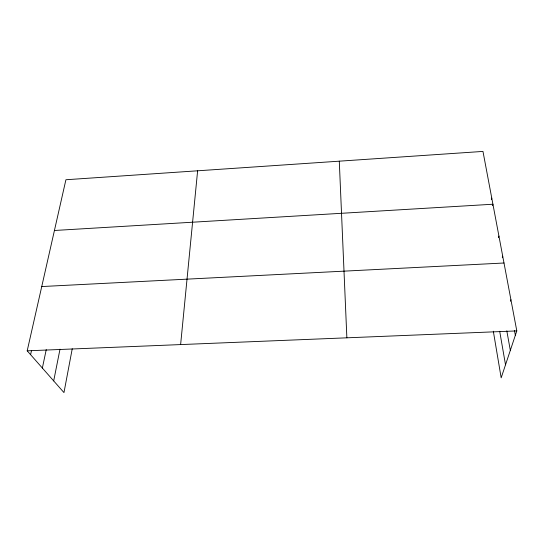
<?xml version="1.0" encoding="UTF-8"?>
<svg xmlns="http://www.w3.org/2000/svg" width="544" height="544" viewBox="0 0 544 544"><rect width="100%" height="100%" fill="white"/><g stroke="black" fill="none" stroke-linecap="round" stroke-linejoin="round"><path stroke-width="0.82" d="M180.622 344.576L197.622 170.802M72.243 348.752L63.968 392.584L27.2 350.819L65.912 179.744L482.97 151.416L516.8 330.908L501.174 377.856L493.326 331.235M53.686 380.909L60.003 349.173M491.463 199.546L491.769 198.084M42.364 368.043L46.247 349.622M492.619 205.686L492.925 204.231L54.434 230.486M30.593 354.674L31.518 350.533M498.542 237.728L498.93 236.082M502.302 257.754L502.71 256.149M510.469 301.247L510.925 299.724M41.745 286.552L504.002 263.004M27.2 350.819L516.8 330.908M514.461 330.534L515.345 335.281M506.811 330.861L510.326 350.37M499.691 331.276L505.519 364.806M339.286 161.174L346.868 337.817"/></g></svg>
